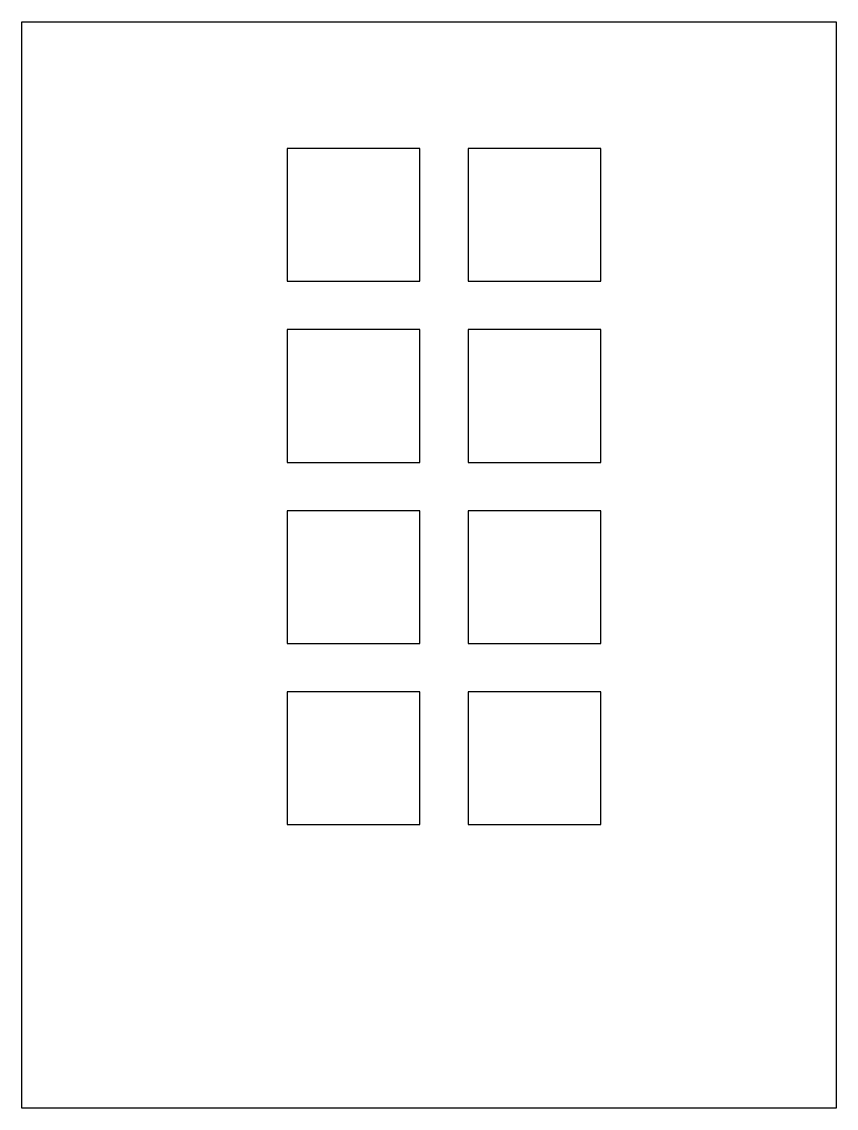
# Model space of a CAD drawing. Header units: millimetres. Extents: x -55 to 12.5, y -112.5 to -22.5.
import ezdxf

# ---------------------------------------------------------------- set-up
doc = ezdxf.new("R2010")
doc.units = ezdxf.units.MM
doc.layers.get('0').update_dxf_attribs({"linetype": 'CONTINUOUS'})

msp = doc.modelspace()

# ---------------------------------------------------------------- linework, layer by layer
for points in [[(-55, -22.5), (12.5, -22.5), (12.5, -112.5), (-55, -112.5)], [(-22, -33), (-33, -33), (-33, -44), (-22, -44)], [(-7, -33), (-18, -33), (-18, -44), (-7, -44)], [(-22, -48), (-33, -48), (-33, -59), (-22, -59)], [(-7, -48), (-18, -48), (-18, -59), (-7, -59)], [(-22, -63), (-33, -63), (-33, -74), (-22, -74)], [(-7, -63), (-18, -63), (-18, -74), (-7, -74)], [(-22, -78), (-33, -78), (-33, -89), (-22, -89)], [(-7, -78), (-18, -78), (-18, -89), (-7, -89)]]:
    msp.add_lwpolyline(points, close=True)

doc.saveas('drawing.dxf')
